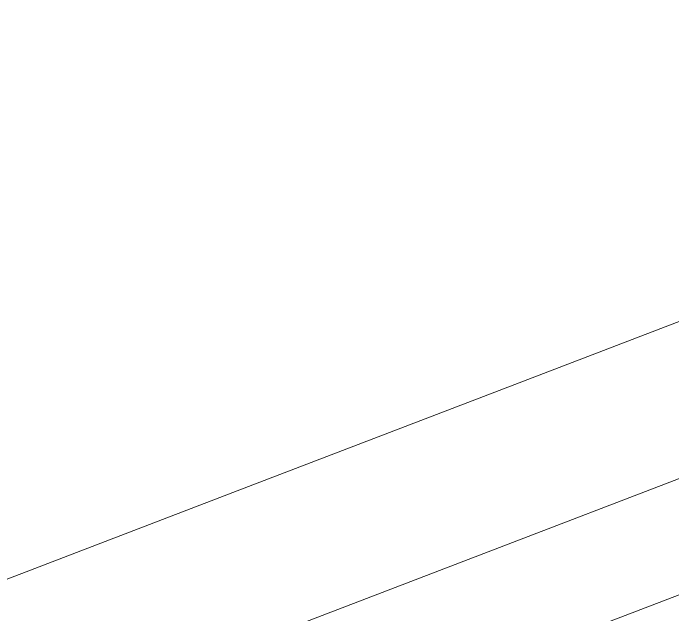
# Model space of a CAD drawing. Header units: metres. Extents: x 0 to 310918, y 0 to 6270107.
# Drawn here: x 310108.1 to 310290.1, y 6269889.5 to 6270055.3 of the extents above; entities that cross this region are included whole.
import ezdxf

# ---------------------------------------------------------------- set-up
doc = ezdxf.new("R2010")
doc.units = ezdxf.units.M
for name, color, linetype, lineweight in [('Cadastre Developer_SP_NEW', 92, 'Continuous', 15), ('Cadastre Land Parcels_SP_EXT', 118, 'Continuous', 15), ('Cadastre Roads_SP_EXT', 218, 'Continuous', 15)]:
    doc.layers.add(name, color=color, linetype=linetype, lineweight=lineweight)

msp = doc.modelspace()

# ---------------------------------------------------------------- linework, layer by layer
at = {"layer": 'Cadastre Developer_SP_NEW', "linetype": 'Continuous'}
for points in [[(310528.12, 6270017.54), (310513.67, 6270055.32), (310242.19, 6269951.36), (310174.22, 6269925.32), (310106.2, 6269899.27), (310038.14, 6269873.21), (309970.04, 6269847.13), (309911.13, 6269823.17), (309905.03, 6269778.91), (310237.96, 6269906.41), (310528.12, 6270017.54)], [(309911.66, 6269749.41), (310049.94, 6269802.37), (310071.06, 6269810.45), (310129.64, 6269832.88), (310152.76, 6269841.73), (310238.55, 6269874.58), (310453.01, 6269956.7), (310476.04, 6269965.52), (310504.02, 6269976.23), (310511.01, 6269978.91), (310538.82, 6269989.55), (310528.12, 6270017.54), (310237.96, 6269906.41), (309905.03, 6269778.91), (309900.39, 6269745.1), (309911.66, 6269749.41)]]:
    msp.add_lwpolyline(points, close=True, dxfattribs=at)
at = {"layer": 'Cadastre Land Parcels_SP_EXT', "linetype": 'Continuous'}
for points in [[(310528.12, 6270017.54), (310513.67, 6270055.32), (310242.19, 6269951.36), (310174.22, 6269925.32), (310106.2, 6269899.27), (310038.14, 6269873.21), (309970.04, 6269847.13), (309911.13, 6269823.17), (309905.03, 6269778.91), (310237.96, 6269906.41), (310528.12, 6270017.54)], [(309911.66, 6269749.41), (310049.94, 6269802.37), (310071.06, 6269810.45), (310129.64, 6269832.88), (310152.76, 6269841.73), (310238.55, 6269874.58), (310453.01, 6269956.7), (310476.04, 6269965.52), (310504.02, 6269976.23), (310511.01, 6269978.91), (310538.82, 6269989.55), (310528.12, 6270017.54), (310237.96, 6269906.41), (309905.03, 6269778.91), (309900.39, 6269745.1), (309911.66, 6269749.41)]]:
    msp.add_lwpolyline(points, close=True, dxfattribs=at)
at = {"layer": 'Cadastre Roads_SP_EXT', "linetype": 'Continuous'}
msp.add_lwpolyline([(310458.47, 6269939.69), (310453.01, 6269956.7), (310238.55, 6269874.58), (310152.76, 6269841.73), (310158.78, 6269825), (310458.47, 6269939.69)], close=True, dxfattribs=at)

doc.saveas('drawing.dxf')
